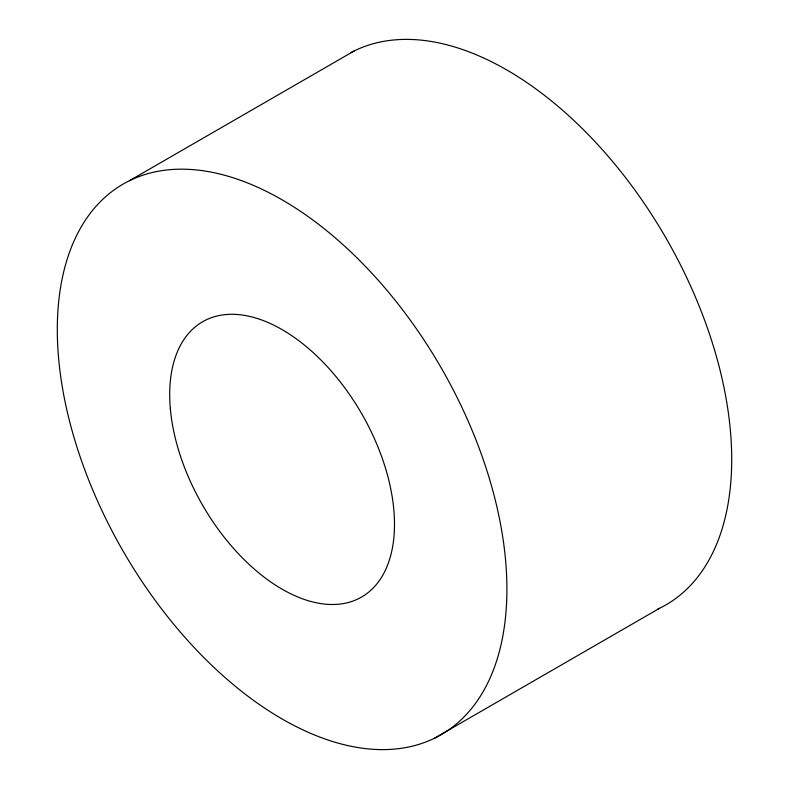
<?xml version="1.0" encoding="UTF-8"?>
<svg xmlns="http://www.w3.org/2000/svg" width="789" height="789" viewBox="0 0 789 789"><rect width="100%" height="100%" fill="white"/><g stroke="black" fill="none" stroke-linecap="round" stroke-linejoin="round"><path stroke-width="1.18" d="M129.475 180.691L354.271 50.9M434.729 738.1A317.918 183.551 60 0 0 348.718 249.935A317.918 183.551 60 0 0 62.854 390.151A317.918 183.551 60 0 0 434.729 738.1L659.525 608.309M351.095 52.528A317.918 183.551 60 0 1 671.459 247.756A317.918 183.551 60 0 1 657.375 609.335M170.306 408.308A158.964 91.78 60 0 0 348.087 602.559A158.964 91.78 60 0 0 327.899 367.309A158.964 91.78 60 0 0 170.306 408.308"/></g></svg>
